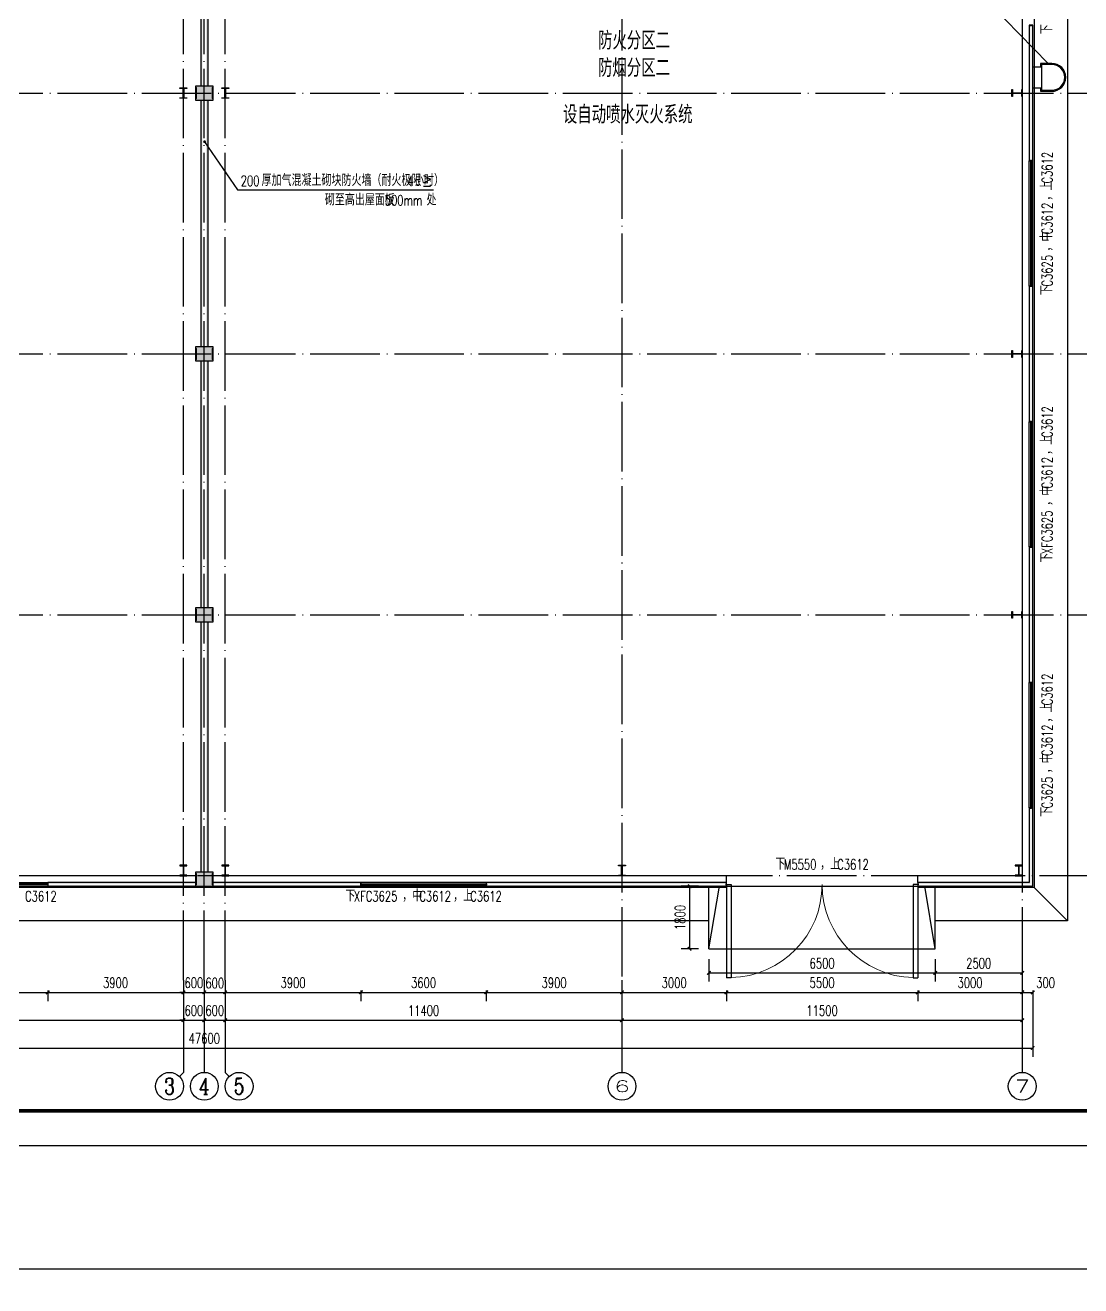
# Model space of a CAD drawing. Extents: x 4267484 to 4395158, y -674551 to -235742.
# Drawn here: x 4330452 to 4360780, y -426766 to -390527 of the extents above; entities that cross this region are included whole.
import ezdxf
from ezdxf.enums import TextEntityAlignment as Align

# ---------------------------------------------------------------- set-up
doc = ezdxf.new("R2010")
doc.units = 0
doc.header["$LTSCALE"] = 1000
doc.header["$MEASUREMENT"] = 0
doc.linetypes.add('DOTE', pattern=[2.42, 2, -0.2, 0.02, -0.2])
doc.layers.get('0').update_dxf_attribs({"linetype": 'CONTINUOUS'})
doc.layers.get('Defpoints').update_dxf_attribs({"linetype": 'CONTINUOUS'})
doc.layers.add('_0', color=7, linetype='CONTINUOUS', lineweight=25)
for name, color, linetype in [('AXIS', 3, 'CONTINUOUS'), ('AXIS_TEXT', 7, 'CONTINUOUS'), ('COLUMN', 9, 'CONTINUOUS'), ('DIM_LEAD', 3, 'CONTINUOUS'), ('DOTE', 252, 'CONTINUOUS'), ('Prof', 2, 'CONTINUOUS'), ('PUB_DIM', 3, 'CONTINUOUS'), ('PUB_HATCH', 8, 'CONTINUOUS'), ('PUB_TEXT', 7, 'CONTINUOUS'), ('PUB_TITLE', 4, 'CONTINUOUS'), ('PUB_WALL', 9, 'CONTINUOUS'), ('STAIR', 5, 'CONTINUOUS'), ('WALL', 2, 'CONTINUOUS'), ('WALL-MOVE', 6, 'CONTINUOUS'), ('WINDOW', 4, 'CONTINUOUS'), ('WINDOW_TEXT', 7, 'CONTINUOUS')]:
    doc.layers.add(name, color=color, linetype=linetype)
doc.styles.add('_HZTXT', font='txt.shx', dxfattribs={"width": 0.8, "bigfont": 'HZTXT.shx'})
doc.styles.add('_TCH_AXIS', font='COMPLEX', dxfattribs={"bigfont": 'GBCBIG'})
doc.styles.add('_TCH_DIM', font='SIMPLEX', dxfattribs={"bigfont": 'GBCBIG'})
doc.styles.add('_TCH_DIM_T3', font='SIMPLEX', dxfattribs={"width": 0.705882, "bigfont": 'GBCBIG'})
doc.styles.add('_TCH_WINDOW', font='SIMPLEX', dxfattribs={"height": 3.5, "bigfont": 'GBCBIG'})
doc.styles.add('COMPLEX', font='COMPLEX')
doc.dimstyles.new('_TCH_ARCH&&100', dxfattribs={"dimtxt": 297.5, "dimasz": 100, "dimexe": 250, "dimexo": 300, "dimgap": 126.25, "dimtad": 1, "dimdec": 0, "dimzin": 0, "dimdsep": 46, "dimtxsty": '_TCH_DIM_T3', "dimblk": 'ARCHTICK', "dimcen": 0.09, "dimclrt": 7, "dimazin": 2, "dimtfac": 1, "dimtdec": 0, "dimtix": 1, "dimtmove": 2, "dimatfit": 3, "dimfxl": 0, "dimtolj": 1, "dimtzin": 0, "dimarcsym": 0})

# ---------------------------------------------------------------- blocks, each defined once
blk = doc.blocks.new('$TCHSYS$WIN2D')
for p, q in [((-0.5, 0.5), (0.5, 0.5)), ((-0.5, 0.5), (-0.5, -0.5)), ((0.5, 0.5), (0.5, -0.5)), ((0.5, 0.167), (-0.5, 0.167)), ((0.5, -0.167), (-0.5, -0.167)), ((-0.5, -0.5), (0.5, -0.5))]:
    blk.add_line(p, q)
blk = doc.blocks.new('_ArchTick')
at = {"color": 0, "linetype": 'ByBlock', "const_width": 0.4}
blk.add_lwpolyline([(-0.5, -0.5), (0.5, 0.5)], dxfattribs=at)
blk = doc.blocks.new('*D146')
at = {"layer": 'Defpoints', "color": 0}
for p in [(4350098, -417077), (4356598, -417077), (4356598, -417771)]:
    blk.add_point(p, dxfattribs=at)
at = {"layer": 'PUB_DIM', "color": 0, "lineweight": -2}
for p, q in [((4350098, -417377), (4350098, -418021)), ((4356598, -417377), (4356598, -418021)), ((4350098, -417771), (4356598, -417771))]:
    blk.add_line(p, q, dxfattribs=at)
at = {"layer": 'PUB_DIM', "color": 0, "lineweight": -2, "xscale": 100, "yscale": 100, "zscale": 100, "rotation": 180}
blk.add_blockref('_ArchTick', (4350098, -417771), dxfattribs=at)
at = {"layer": 'PUB_DIM', "color": 0, "lineweight": -2, "xscale": 100, "yscale": 100, "zscale": 100}
blk.add_blockref('_ArchTick', (4356598, -417771), dxfattribs=at)
at = {"layer": 'PUB_DIM', "color": 7, "insert": (4353348, -417496), "char_height": 297.5, "attachment_point": 5, "style": '_TCH_DIM_T3'}
blk.add_mtext('\\A1;6500', dxfattribs=at)
blk = doc.blocks.new('*D147')
at = {"layer": 'Defpoints', "color": 0}
for p in [(4356598, -417077), (4359098, -417077), (4359098, -417771)]:
    blk.add_point(p, dxfattribs=at)
at = {"layer": 'PUB_DIM', "color": 0, "lineweight": -2}
for p, q in [((4356598, -417377), (4356598, -418021)), ((4359098, -417377), (4359098, -418021)), ((4356598, -417771), (4359098, -417771))]:
    blk.add_line(p, q, dxfattribs=at)
at = {"layer": 'PUB_DIM', "color": 0, "lineweight": -2, "xscale": 100, "yscale": 100, "zscale": 100, "rotation": 180}
blk.add_blockref('_ArchTick', (4356598, -417771), dxfattribs=at)
at = {"layer": 'PUB_DIM', "color": 0, "lineweight": -2, "xscale": 100, "yscale": 100, "zscale": 100}
blk.add_blockref('_ArchTick', (4359098, -417771), dxfattribs=at)
at = {"layer": 'PUB_DIM', "color": 7, "insert": (4357848, -417496), "char_height": 297.5, "attachment_point": 5, "style": '_TCH_DIM_T3'}
blk.add_mtext('\\A1;2500', dxfattribs=at)
blk = doc.blocks.new('*D148')
at = {"layer": 'Defpoints', "color": 0}
for p in [(4349544, -415277), (4350098, -415277), (4350098, -417077)]:
    blk.add_point(p, dxfattribs=at)
at = {"layer": 'PUB_DIM', "color": 0, "lineweight": -2}
for p, q in [((4349798, -415277), (4349294, -415277)), ((4349544, -417077), (4349544, -415277)), ((4349798, -417077), (4349294, -417077))]:
    blk.add_line(p, q, dxfattribs=at)
at = {"layer": 'PUB_DIM', "color": 0, "lineweight": -2, "xscale": 100, "yscale": 100, "zscale": 100}
for p, rotation in [((4349544, -415277), 90), ((4349544, -417077), 270)]:
    blk.add_blockref('_ArchTick', p, dxfattribs=dict(at, rotation=rotation))
at = {"layer": 'PUB_DIM', "color": 7, "insert": (4349269, -416177), "char_height": 297.5, "attachment_point": 5, "rotation": 90, "style": '_TCH_DIM_T3'}
blk.add_mtext('\\A1;1800', dxfattribs=at)
blk = doc.blocks.new('*D160')
at = {"layer": 'Defpoints', "color": 0}
for p in [(4327498, -417977), (4331098, -417977), (4331098, -418330)]:
    blk.add_point(p, dxfattribs=at)
at = {"layer": 'PUB_DIM', "color": 0, "lineweight": -2}
for p, q in [((4327498, -418277), (4327498, -418580)), ((4327498, -418330), (4331098, -418330)), ((4331098, -418277), (4331098, -418580))]:
    blk.add_line(p, q, dxfattribs=at)
at = {"layer": 'PUB_DIM', "color": 0, "lineweight": -2, "xscale": 100, "yscale": 100, "zscale": 100, "rotation": 180}
blk.add_blockref('_ArchTick', (4327498, -418330), dxfattribs=at)
at = {"layer": 'PUB_DIM', "color": 0, "lineweight": -2, "xscale": 100, "yscale": 100, "zscale": 100}
blk.add_blockref('_ArchTick', (4331098, -418330), dxfattribs=at)
at = {"layer": 'PUB_DIM', "color": 7, "insert": (4329298, -418055), "char_height": 297.5, "attachment_point": 5, "style": '_TCH_DIM_T3'}
blk.add_mtext('\\A1;3600', dxfattribs=at)
blk = doc.blocks.new('*D161')
at = {"layer": 'Defpoints', "color": 0}
for p in [(4331098, -417977), (4334998, -417977), (4334998, -418330)]:
    blk.add_point(p, dxfattribs=at)
at = {"layer": 'PUB_DIM', "color": 0, "lineweight": -2}
for p, q in [((4331098, -418277), (4331098, -418580)), ((4331098, -418330), (4334998, -418330)), ((4334998, -418277), (4334998, -418580))]:
    blk.add_line(p, q, dxfattribs=at)
at = {"layer": 'PUB_DIM', "color": 0, "lineweight": -2, "xscale": 100, "yscale": 100, "zscale": 100, "rotation": 180}
blk.add_blockref('_ArchTick', (4331098, -418330), dxfattribs=at)
at = {"layer": 'PUB_DIM', "color": 0, "lineweight": -2, "xscale": 100, "yscale": 100, "zscale": 100}
blk.add_blockref('_ArchTick', (4334998, -418330), dxfattribs=at)
at = {"layer": 'PUB_DIM', "color": 7, "insert": (4333048, -418055), "char_height": 297.5, "attachment_point": 5, "style": '_TCH_DIM_T3'}
blk.add_mtext('\\A1;3900', dxfattribs=at)
blk = doc.blocks.new('*D162')
at = {"layer": 'Defpoints', "color": 0}
for p in [(4334998, -417977), (4335598, -417977), (4335598, -418330)]:
    blk.add_point(p, dxfattribs=at)
at = {"layer": 'PUB_DIM', "color": 0, "lineweight": -2}
for p, q in [((4334998, -418330), (4334898, -418330)), ((4334998, -418277), (4334998, -418580)), ((4334998, -418330), (4335598, -418330)), ((4335598, -418277), (4335598, -418580)), ((4335598, -418330), (4335698, -418330))]:
    blk.add_line(p, q, dxfattribs=at)
at = {"layer": 'PUB_DIM', "color": 0, "lineweight": -2, "xscale": 100, "yscale": 100, "zscale": 100}
blk.add_blockref('_ArchTick', (4334998, -418330), dxfattribs=at)
at = {"layer": 'PUB_DIM', "color": 0, "lineweight": -2, "xscale": 100, "yscale": 100, "zscale": 100, "rotation": 180}
blk.add_blockref('_ArchTick', (4335598, -418330), dxfattribs=at)
at = {"layer": 'PUB_DIM', "color": 7, "insert": (4335298, -418055), "char_height": 297.5, "attachment_point": 5, "style": '_TCH_DIM_T3'}
blk.add_mtext('\\A1;600', dxfattribs=at)
blk = doc.blocks.new('*D163')
at = {"layer": 'Defpoints', "color": 0}
for p in [(4335598, -417977), (4336198, -417977), (4336198, -418330)]:
    blk.add_point(p, dxfattribs=at)
at = {"layer": 'PUB_DIM', "color": 0, "lineweight": -2}
for p, q in [((4335598, -418277), (4335598, -418580)), ((4335598, -418330), (4336198, -418330)), ((4336198, -418277), (4336198, -418580))]:
    blk.add_line(p, q, dxfattribs=at)
at = {"layer": 'PUB_DIM', "color": 0, "lineweight": -2, "xscale": 100, "yscale": 100, "zscale": 100, "rotation": 180}
blk.add_blockref('_ArchTick', (4335598, -418330), dxfattribs=at)
at = {"layer": 'PUB_DIM', "color": 0, "lineweight": -2, "xscale": 100, "yscale": 100, "zscale": 100}
blk.add_blockref('_ArchTick', (4336198, -418330), dxfattribs=at)
at = {"layer": 'PUB_DIM', "color": 7, "insert": (4335898, -418062), "char_height": 297.5, "attachment_point": 5, "style": '_TCH_DIM_T3'}
blk.add_mtext('\\A1;600', dxfattribs=at)
blk = doc.blocks.new('*D164')
at = {"layer": 'Defpoints', "color": 0}
for p in [(4336198, -417977), (4340098, -417977), (4340098, -418330)]:
    blk.add_point(p, dxfattribs=at)
at = {"layer": 'PUB_DIM', "color": 0, "lineweight": -2}
for p, q in [((4336198, -418277), (4336198, -418580)), ((4336198, -418330), (4340098, -418330)), ((4340098, -418277), (4340098, -418580))]:
    blk.add_line(p, q, dxfattribs=at)
at = {"layer": 'PUB_DIM', "color": 0, "lineweight": -2, "xscale": 100, "yscale": 100, "zscale": 100, "rotation": 180}
blk.add_blockref('_ArchTick', (4336198, -418330), dxfattribs=at)
at = {"layer": 'PUB_DIM', "color": 0, "lineweight": -2, "xscale": 100, "yscale": 100, "zscale": 100}
blk.add_blockref('_ArchTick', (4340098, -418330), dxfattribs=at)
at = {"layer": 'PUB_DIM', "color": 7, "insert": (4338148, -418055), "char_height": 297.5, "attachment_point": 5, "style": '_TCH_DIM_T3'}
blk.add_mtext('\\A1;3900', dxfattribs=at)
blk = doc.blocks.new('*D165')
at = {"layer": 'Defpoints', "color": 0}
for p in [(4340098, -417977), (4343698, -417977), (4343698, -418330)]:
    blk.add_point(p, dxfattribs=at)
at = {"layer": 'PUB_DIM', "color": 0, "lineweight": -2}
for p, q in [((4340098, -418277), (4340098, -418580)), ((4340098, -418330), (4343698, -418330)), ((4343698, -418277), (4343698, -418580))]:
    blk.add_line(p, q, dxfattribs=at)
at = {"layer": 'PUB_DIM', "color": 0, "lineweight": -2, "xscale": 100, "yscale": 100, "zscale": 100, "rotation": 180}
blk.add_blockref('_ArchTick', (4340098, -418330), dxfattribs=at)
at = {"layer": 'PUB_DIM', "color": 0, "lineweight": -2, "xscale": 100, "yscale": 100, "zscale": 100}
blk.add_blockref('_ArchTick', (4343698, -418330), dxfattribs=at)
at = {"layer": 'PUB_DIM', "color": 7, "insert": (4341898, -418055), "char_height": 297.5, "attachment_point": 5, "style": '_TCH_DIM_T3'}
blk.add_mtext('\\A1;3600', dxfattribs=at)
blk = doc.blocks.new('*D166')
at = {"layer": 'Defpoints', "color": 0}
for p in [(4343698, -417977), (4347598, -417977), (4347598, -418330)]:
    blk.add_point(p, dxfattribs=at)
at = {"layer": 'PUB_DIM', "color": 0, "lineweight": -2}
for p, q in [((4343698, -418277), (4343698, -418580)), ((4343698, -418330), (4347598, -418330)), ((4347598, -418277), (4347598, -418580))]:
    blk.add_line(p, q, dxfattribs=at)
at = {"layer": 'PUB_DIM', "color": 0, "lineweight": -2, "xscale": 100, "yscale": 100, "zscale": 100, "rotation": 180}
blk.add_blockref('_ArchTick', (4343698, -418330), dxfattribs=at)
at = {"layer": 'PUB_DIM', "color": 0, "lineweight": -2, "xscale": 100, "yscale": 100, "zscale": 100}
blk.add_blockref('_ArchTick', (4347598, -418330), dxfattribs=at)
at = {"layer": 'PUB_DIM', "color": 7, "insert": (4345648, -418055), "char_height": 297.5, "attachment_point": 5, "style": '_TCH_DIM_T3'}
blk.add_mtext('\\A1;3900', dxfattribs=at)
blk = doc.blocks.new('*D167')
at = {"layer": 'Defpoints', "color": 0}
for p in [(4347598, -417977), (4350598, -417977), (4350598, -418330)]:
    blk.add_point(p, dxfattribs=at)
at = {"layer": 'PUB_DIM', "color": 0, "lineweight": -2}
for p, q in [((4347598, -418277), (4347598, -418580)), ((4347598, -418330), (4350598, -418330)), ((4350598, -418277), (4350598, -418580))]:
    blk.add_line(p, q, dxfattribs=at)
at = {"layer": 'PUB_DIM', "color": 0, "lineweight": -2, "xscale": 100, "yscale": 100, "zscale": 100, "rotation": 180}
blk.add_blockref('_ArchTick', (4347598, -418330), dxfattribs=at)
at = {"layer": 'PUB_DIM', "color": 0, "lineweight": -2, "xscale": 100, "yscale": 100, "zscale": 100}
blk.add_blockref('_ArchTick', (4350598, -418330), dxfattribs=at)
at = {"layer": 'PUB_DIM', "color": 7, "insert": (4349098, -418055), "char_height": 297.5, "attachment_point": 5, "style": '_TCH_DIM_T3'}
blk.add_mtext('\\A1;3000', dxfattribs=at)
blk = doc.blocks.new('*D168')
at = {"layer": 'Defpoints', "color": 0}
for p in [(4350598, -417977), (4356098, -417977), (4356098, -418330)]:
    blk.add_point(p, dxfattribs=at)
at = {"layer": 'PUB_DIM', "color": 0, "lineweight": -2}
for p, q in [((4350598, -418277), (4350598, -418580)), ((4350598, -418330), (4356098, -418330)), ((4356098, -418277), (4356098, -418580))]:
    blk.add_line(p, q, dxfattribs=at)
at = {"layer": 'PUB_DIM', "color": 0, "lineweight": -2, "xscale": 100, "yscale": 100, "zscale": 100, "rotation": 180}
blk.add_blockref('_ArchTick', (4350598, -418330), dxfattribs=at)
at = {"layer": 'PUB_DIM', "color": 0, "lineweight": -2, "xscale": 100, "yscale": 100, "zscale": 100}
blk.add_blockref('_ArchTick', (4356098, -418330), dxfattribs=at)
at = {"layer": 'PUB_DIM', "color": 7, "insert": (4353348, -418055), "char_height": 297.5, "attachment_point": 5, "style": '_TCH_DIM_T3'}
blk.add_mtext('\\A1;5500', dxfattribs=at)
blk = doc.blocks.new('*D169')
at = {"layer": 'Defpoints', "color": 0}
for p in [(4356098, -417977), (4359098, -417977), (4359098, -418330)]:
    blk.add_point(p, dxfattribs=at)
at = {"layer": 'PUB_DIM', "color": 0, "lineweight": -2}
for p, q in [((4356098, -418277), (4356098, -418580)), ((4356098, -418330), (4359098, -418330)), ((4359098, -418277), (4359098, -418580))]:
    blk.add_line(p, q, dxfattribs=at)
at = {"layer": 'PUB_DIM', "color": 0, "lineweight": -2, "xscale": 100, "yscale": 100, "zscale": 100, "rotation": 180}
blk.add_blockref('_ArchTick', (4356098, -418330), dxfattribs=at)
at = {"layer": 'PUB_DIM', "color": 0, "lineweight": -2, "xscale": 100, "yscale": 100, "zscale": 100}
blk.add_blockref('_ArchTick', (4359098, -418330), dxfattribs=at)
at = {"layer": 'PUB_DIM', "color": 7, "insert": (4357598, -418055), "char_height": 297.5, "attachment_point": 5, "style": '_TCH_DIM_T3'}
blk.add_mtext('\\A1;3000', dxfattribs=at)
blk = doc.blocks.new('*D170')
at = {"layer": 'Defpoints', "color": 0}
for p in [(4359098, -417977), (4359398, -417977), (4359398, -418330)]:
    blk.add_point(p, dxfattribs=at)
at = {"layer": 'PUB_DIM', "color": 0, "lineweight": -2}
for p, q in [((4359098, -418277), (4359098, -418580)), ((4359098, -418330), (4359398, -418330)), ((4359398, -418277), (4359398, -418580))]:
    blk.add_line(p, q, dxfattribs=at)
at = {"layer": 'PUB_DIM', "color": 0, "lineweight": -2, "xscale": 100, "yscale": 100, "zscale": 100, "rotation": 180}
blk.add_blockref('_ArchTick', (4359098, -418330), dxfattribs=at)
at = {"layer": 'PUB_DIM', "color": 0, "lineweight": -2, "xscale": 100, "yscale": 100, "zscale": 100}
blk.add_blockref('_ArchTick', (4359398, -418330), dxfattribs=at)
at = {"layer": 'PUB_DIM', "color": 7, "insert": (4359768, -418055), "char_height": 297.5, "attachment_point": 5, "style": '_TCH_DIM_T3'}
blk.add_mtext('\\A1;300', dxfattribs=at)
blk = doc.blocks.new('*D326')
at = {"layer": 'AXIS', "color": 0, "lineweight": -2}
for p, q in [((4323598, -418277), (4323598, -419380)), ((4334998, -418277), (4334998, -419380)), ((4323598, -419130), (4334998, -419130))]:
    blk.add_line(p, q, dxfattribs=at)
at = {"layer": 'Defpoints', "color": 0}
for p in [(4323598, -417977), (4334998, -417977), (4334998, -419130)]:
    blk.add_point(p, dxfattribs=at)
at = {"layer": 'AXIS', "color": 0, "lineweight": -2, "xscale": 100, "yscale": 100, "zscale": 100, "rotation": 180}
blk.add_blockref('_ArchTick', (4323598, -419130), dxfattribs=at)
at = {"layer": 'AXIS', "color": 0, "lineweight": -2, "xscale": 100, "yscale": 100, "zscale": 100}
blk.add_blockref('_ArchTick', (4334998, -419130), dxfattribs=at)
at = {"layer": 'AXIS', "color": 7, "insert": (4329298, -418855), "char_height": 297.5, "attachment_point": 5, "style": '_TCH_DIM_T3'}
blk.add_mtext('\\A1;11400', dxfattribs=at)
blk = doc.blocks.new('*D327')
at = {"layer": 'AXIS', "color": 0, "lineweight": -2}
for p, q in [((4334998, -418277), (4334998, -419380)), ((4335598, -418277), (4335598, -419380)), ((4334998, -419130), (4334898, -419130)), ((4334998, -419130), (4335598, -419130)), ((4335598, -419130), (4335698, -419130))]:
    blk.add_line(p, q, dxfattribs=at)
at = {"layer": 'Defpoints', "color": 0}
for p in [(4334998, -417977), (4335598, -417977), (4335598, -419130)]:
    blk.add_point(p, dxfattribs=at)
at = {"layer": 'AXIS', "color": 0, "lineweight": -2, "xscale": 100, "yscale": 100, "zscale": 100}
blk.add_blockref('_ArchTick', (4334998, -419130), dxfattribs=at)
at = {"layer": 'AXIS', "color": 0, "lineweight": -2, "xscale": 100, "yscale": 100, "zscale": 100, "rotation": 180}
blk.add_blockref('_ArchTick', (4335598, -419130), dxfattribs=at)
at = {"layer": 'AXIS', "color": 7, "insert": (4335298, -418855), "char_height": 297.5, "attachment_point": 5, "style": '_TCH_DIM_T3'}
blk.add_mtext('\\A1;600', dxfattribs=at)
blk = doc.blocks.new('*D328')
at = {"layer": 'AXIS', "color": 0, "lineweight": -2}
for p, q in [((4335598, -418277), (4335598, -419380)), ((4336198, -418277), (4336198, -419380)), ((4335598, -419130), (4336198, -419130))]:
    blk.add_line(p, q, dxfattribs=at)
at = {"layer": 'Defpoints', "color": 0}
for p in [(4335598, -417977), (4336198, -417977), (4336198, -419130)]:
    blk.add_point(p, dxfattribs=at)
at = {"layer": 'AXIS', "color": 0, "lineweight": -2, "xscale": 100, "yscale": 100, "zscale": 100, "rotation": 180}
blk.add_blockref('_ArchTick', (4335598, -419130), dxfattribs=at)
at = {"layer": 'AXIS', "color": 0, "lineweight": -2, "xscale": 100, "yscale": 100, "zscale": 100}
blk.add_blockref('_ArchTick', (4336198, -419130), dxfattribs=at)
at = {"layer": 'AXIS', "color": 7, "insert": (4335898, -418853), "char_height": 297.5, "attachment_point": 5, "style": '_TCH_DIM_T3'}
blk.add_mtext('\\A1;600', dxfattribs=at)
blk = doc.blocks.new('*D329')
at = {"layer": 'AXIS', "color": 0, "lineweight": -2}
for p, q in [((4336198, -418277), (4336198, -419380)), ((4347598, -418277), (4347598, -419380)), ((4336198, -419130), (4347598, -419130))]:
    blk.add_line(p, q, dxfattribs=at)
at = {"layer": 'Defpoints', "color": 0}
for p in [(4336198, -417977), (4347598, -417977), (4347598, -419130)]:
    blk.add_point(p, dxfattribs=at)
at = {"layer": 'AXIS', "color": 0, "lineweight": -2, "xscale": 100, "yscale": 100, "zscale": 100, "rotation": 180}
blk.add_blockref('_ArchTick', (4336198, -419130), dxfattribs=at)
at = {"layer": 'AXIS', "color": 0, "lineweight": -2, "xscale": 100, "yscale": 100, "zscale": 100}
blk.add_blockref('_ArchTick', (4347598, -419130), dxfattribs=at)
at = {"layer": 'AXIS', "color": 7, "insert": (4341898, -418855), "char_height": 297.5, "attachment_point": 5, "style": '_TCH_DIM_T3'}
blk.add_mtext('\\A1;11400', dxfattribs=at)
blk = doc.blocks.new('*D330')
at = {"layer": 'AXIS', "color": 0, "lineweight": -2}
for p, q in [((4347598, -418277), (4347598, -419380)), ((4359098, -418277), (4359098, -419380)), ((4347598, -419130), (4359098, -419130))]:
    blk.add_line(p, q, dxfattribs=at)
at = {"layer": 'Defpoints', "color": 0}
for p in [(4347598, -417977), (4359098, -417977), (4359098, -419130)]:
    blk.add_point(p, dxfattribs=at)
at = {"layer": 'AXIS', "color": 0, "lineweight": -2, "xscale": 100, "yscale": 100, "zscale": 100, "rotation": 180}
blk.add_blockref('_ArchTick', (4347598, -419130), dxfattribs=at)
at = {"layer": 'AXIS', "color": 0, "lineweight": -2, "xscale": 100, "yscale": 100, "zscale": 100}
blk.add_blockref('_ArchTick', (4359098, -419130), dxfattribs=at)
at = {"layer": 'AXIS', "color": 7, "insert": (4353348, -418855), "char_height": 297.5, "attachment_point": 5, "style": '_TCH_DIM_T3'}
blk.add_mtext('\\A1;11500', dxfattribs=at)
blk = doc.blocks.new('*D331')
at = {"layer": 'AXIS', "color": 0, "lineweight": -2}
for p, q in [((4311798, -418277), (4311798, -420180)), ((4359398, -418277), (4359398, -420180)), ((4311798, -419930), (4359398, -419930))]:
    blk.add_line(p, q, dxfattribs=at)
at = {"layer": 'Defpoints', "color": 0}
for p in [(4311798, -417977), (4359398, -417977), (4359398, -419930)]:
    blk.add_point(p, dxfattribs=at)
at = {"layer": 'AXIS', "color": 0, "lineweight": -2, "xscale": 100, "yscale": 100, "zscale": 100, "rotation": 180}
blk.add_blockref('_ArchTick', (4311798, -419930), dxfattribs=at)
at = {"layer": 'AXIS', "color": 0, "lineweight": -2, "xscale": 100, "yscale": 100, "zscale": 100}
blk.add_blockref('_ArchTick', (4359398, -419930), dxfattribs=at)
at = {"layer": 'AXIS', "color": 7, "insert": (4335598, -419655), "char_height": 297.5, "attachment_point": 5, "style": '_TCH_DIM_T3'}
blk.add_mtext('\\A1;47600', dxfattribs=at)
blk = doc.blocks.new('$DorLib2D$00000002')
for p, q in [((-0.5, 0), (-0.5, 0.4875)), ((-0.475, 0.4875), (-0.5, 0.4875)), ((-0.475, 0), (-0.475, 0.4875)), ((0.475, 0), (0.475, 0.4875)), ((0.475, 0.4875), (0.5, 0.4875)), ((0.5, 0), (0.5, 0.4875)), ((-0.5, 0), (-0.475, 0)), ((0.5, 0), (0.475, 0))]:
    blk.add_line(p, q)
at = {"lineweight": 13}
for centre, start, end in [((-0.4875, 0), 0, 88.53072), ((0.4875, 0), 91.46928, 180)]:
    blk.add_arc(centre, 0.4875, start, end, dxfattribs=at)
blk = doc.blocks.new('_FZH')
blk.add_lwpolyline([(-0.5, -0.5), (0.5, -0.5), (0.5, 0.5), (-0.5, 0.5)], close=True)
at = {"layer": 'PUB_HATCH'}
blk.add_solid([(-0.5, -0.5), (0.5, -0.5), (-0.5, 0.5), (0.5, 0.5)], dxfattribs=at)
blk = doc.blocks.new('_AXISO')
blk.add_circle((0, 0), 0.5)
at = {"layer": 'AXIS_TEXT', "style": 'COMPLEX', "width": 1.041667}
blk.add_attdef('A', text='', height=0.56, dxfattribs=at).set_placement((-0.25, -0.28), (0.25, -0.28), align=Align.FIT)

msp = doc.modelspace()

# ---------------------------------------------------------------- hatches: boundary and pattern name
at = {"layer": 'Prof', "linetype": 'ByBlock'}
for points in [[(4335008.3, -392610.8), (4335098.3, -392610.8), (4335098.3, -392626.8), (4334898.3, -392626.8), (4334898.3, -392610.8), (4334988.3, -392610.8), (4334988.3, -392342.8), (4334898.3, -392342.8), (4334898.3, -392326.8), (4335098.3, -392326.8), (4335098.3, -392342.8), (4335008.3, -392342.8)], [(4336208.3, -392610.8), (4336298.3, -392610.8), (4336298.3, -392626.8), (4336098.3, -392626.8), (4336098.3, -392610.8), (4336188.3, -392610.8), (4336188.3, -392342.8), (4336098.3, -392342.8), (4336098.3, -392326.8), (4336298.3, -392326.8), (4336298.3, -392342.8), (4336208.3, -392342.8)], [(4358814.3, -392486.8), (4358814.3, -392576.8), (4358798.3, -392576.8), (4358798.3, -392376.8), (4358814.3, -392376.8), (4358814.3, -392466.8), (4359082.3, -392466.8), (4359082.3, -392376.8), (4359098.3, -392376.8), (4359098.3, -392576.8), (4359082.3, -392576.8), (4359082.3, -392486.8)], [(4358814.3, -399986.8), (4358814.3, -400076.8), (4358798.3, -400076.8), (4358798.3, -399876.8), (4358814.3, -399876.8), (4358814.3, -399966.8), (4359082.3, -399966.8), (4359082.3, -399876.8), (4359098.3, -399876.8), (4359098.3, -400076.8), (4359082.3, -400076.8), (4359082.3, -399986.8)], [(4358814.3, -407486.8), (4358814.3, -407576.8), (4358798.3, -407576.8), (4358798.3, -407376.8), (4358814.3, -407376.8), (4358814.3, -407466.8), (4359082.3, -407466.8), (4359082.3, -407376.8), (4359098.3, -407376.8), (4359098.3, -407576.8), (4359082.3, -407576.8), (4359082.3, -407486.8)], [(4335008.3, -414692.8), (4335098.3, -414692.8), (4335098.3, -414676.8), (4334898.3, -414676.8), (4334898.3, -414692.8), (4334988.3, -414692.8), (4334988.3, -414960.8), (4334898.3, -414960.8), (4334898.3, -414976.8), (4335098.3, -414976.8), (4335098.3, -414960.8), (4335008.3, -414960.8)], [(4336208.3, -414692.8), (4336298.3, -414692.8), (4336298.3, -414676.8), (4336098.3, -414676.8), (4336098.3, -414692.8), (4336188.3, -414692.8), (4336188.3, -414960.8), (4336098.3, -414960.8), (4336098.3, -414976.8), (4336298.3, -414976.8), (4336298.3, -414960.8), (4336208.3, -414960.8)], [(4347588.3, -414692.8), (4347498.3, -414692.8), (4347498.3, -414676.8), (4347698.3, -414676.8), (4347698.3, -414692.8), (4347608.3, -414692.8), (4347608.3, -414960.8), (4347698.3, -414960.8), (4347698.3, -414976.8), (4347498.3, -414976.8), (4347498.3, -414960.8), (4347588.3, -414960.8)], [(4359008.3, -414692.8), (4359098.3, -414692.8), (4359098.3, -414676.8), (4358898.3, -414676.8), (4358898.3, -414692.8), (4358988.3, -414692.8), (4358988.3, -414960.8), (4358898.3, -414960.8), (4358898.3, -414976.8), (4359098.3, -414976.8), (4359098.3, -414960.8), (4359008.3, -414960.8)]]:
    msp.add_hatch(color=256, dxfattribs=at).paths.add_polyline_path(points)
at = {"layer": 'PUB_WALL'}
for color, points in [(0, [(4335498.3, -392276.8), (4335538.3, -392276.8), (4335538.3, -385176.8), (4335498.3, -385176.8)]), (0, [(4335658.3, -392276.8), (4335698.3, -392276.8), (4335698.3, -385176.8), (4335658.3, -385176.8)]), (256, [(4359398.3, -390526.8), (4359298.3, -390526.8), (4359328.3, -390556.8), (4359368.3, -390556.8)]), (256, [(4359298.3, -390526.8), (4359298.3, -394426.8), (4359328.3, -394396.8), (4359328.3, -390556.8)]), (256, [(4359398.3, -394426.8), (4359398.3, -390526.8), (4359368.3, -390556.8), (4359368.3, -394396.8)]), (0, [(4335848.3, -392276.8), (4335348.3, -392276.8), (4335388.3, -392316.8), (4335808.3, -392316.8)]), (0, [(4335348.3, -392276.8), (4335348.3, -392676.8), (4335388.3, -392636.8), (4335388.3, -392316.8)]), (0, [(4335848.3, -392676.8), (4335848.3, -392276.8), (4335808.3, -392316.8), (4335808.3, -392636.8)]), (0, [(4335348.3, -392676.8), (4335848.3, -392676.8), (4335808.3, -392636.8), (4335388.3, -392636.8)]), (0, [(4335498.3, -399776.8), (4335538.3, -399776.8), (4335538.3, -392676.8), (4335498.3, -392676.8)]), (0, [(4335658.3, -399776.8), (4335698.3, -399776.8), (4335698.3, -392676.8), (4335658.3, -392676.8)]), (256, [(4359298.3, -394426.8), (4359398.3, -394426.8), (4359368.3, -394396.8), (4359328.3, -394396.8)]), (256, [(4359398.3, -398026.8), (4359298.3, -398026.8), (4359328.3, -398056.8), (4359368.3, -398056.8)]), (256, [(4359298.3, -398026.8), (4359298.3, -401926.8), (4359328.3, -401896.8), (4359328.3, -398056.8)]), (256, [(4359398.3, -401926.8), (4359398.3, -398026.8), (4359368.3, -398056.8), (4359368.3, -401896.8)]), (0, [(4335848.3, -399776.8), (4335348.3, -399776.8), (4335388.3, -399816.8), (4335808.3, -399816.8)]), (0, [(4335348.3, -399776.8), (4335348.3, -400176.8), (4335388.3, -400136.8), (4335388.3, -399816.8)]), (0, [(4335848.3, -400176.8), (4335848.3, -399776.8), (4335808.3, -399816.8), (4335808.3, -400136.8)]), (0, [(4335348.3, -400176.8), (4335848.3, -400176.8), (4335808.3, -400136.8), (4335388.3, -400136.8)]), (0, [(4335498.3, -407276.8), (4335538.3, -407276.8), (4335538.3, -400176.8), (4335498.3, -400176.8)]), (0, [(4335658.3, -407276.8), (4335698.3, -407276.8), (4335698.3, -400176.8), (4335658.3, -400176.8)]), (256, [(4359298.3, -401926.8), (4359398.3, -401926.8), (4359368.3, -401896.8), (4359328.3, -401896.8)]), (256, [(4359398.3, -405526.8), (4359298.3, -405526.8), (4359328.3, -405556.8), (4359368.3, -405556.8)]), (256, [(4359298.3, -405526.8), (4359298.3, -409426.8), (4359328.3, -409396.8), (4359328.3, -405556.8)]), (256, [(4359398.3, -409426.8), (4359398.3, -405526.8), (4359368.3, -405556.8), (4359368.3, -409396.8)]), (0, [(4335848.3, -407276.8), (4335348.3, -407276.8), (4335388.3, -407316.8), (4335808.3, -407316.8)]), (0, [(4335348.3, -407276.8), (4335348.3, -407676.8), (4335388.3, -407636.8), (4335388.3, -407316.8)]), (0, [(4335848.3, -407676.8), (4335848.3, -407276.8), (4335808.3, -407316.8), (4335808.3, -407636.8)]), (0, [(4335348.3, -407676.8), (4335848.3, -407676.8), (4335808.3, -407636.8), (4335388.3, -407636.8)]), (0, [(4335498.3, -414876.8), (4335538.3, -414876.8), (4335538.3, -407676.8), (4335498.3, -407676.8)]), (0, [(4335658.3, -414876.8), (4335698.3, -414876.8), (4335698.3, -407676.8), (4335658.3, -407676.8)]), (256, [(4359298.3, -409426.8), (4359398.3, -409426.8), (4359368.3, -409396.8), (4359328.3, -409396.8)]), (256, [(4359398.3, -413026.8), (4359298.3, -413026.8), (4359328.3, -413056.8), (4359368.3, -413056.8)]), (256, [(4359298.3, -413026.8), (4359298.3, -415176.8), (4359328.3, -415206.8), (4359328.3, -413056.8)]), (256, [(4359398.3, -415276.8), (4359398.3, -413026.8), (4359368.3, -413056.8), (4359368.3, -415246.8)]), (0, [(4335848.3, -414876.8), (4335348.3, -414876.8), (4335388.3, -414916.8), (4335808.3, -414916.8)]), (0, [(4335348.3, -414876.8), (4335348.3, -415276.8), (4335388.3, -415236.8), (4335388.3, -414916.8)]), (0, [(4335848.3, -415276.8), (4335848.3, -414876.8), (4335808.3, -414916.8), (4335808.3, -415236.8)]), (256, [(4335348.3, -415206.8), (4335348.3, -415176.8), (4331098.3, -415176.8), (4331128.3, -415206.8)]), (256, [(4331098.3, -415176.8), (4331098.3, -415276.8), (4331128.3, -415246.8), (4331128.3, -415206.8)]), (256, [(4335348.3, -415276.8), (4335348.3, -415246.8), (4331128.3, -415246.8), (4331098.3, -415276.8)]), (0, [(4335348.3, -415276.8), (4335848.3, -415276.8), (4335808.3, -415236.8), (4335388.3, -415236.8)]), (256, [(4335848.3, -415176.8), (4335848.3, -415206.8), (4340068.3, -415206.8), (4340098.3, -415176.8)]), (256, [(4335848.3, -415246.8), (4335848.3, -415276.8), (4340098.3, -415276.8), (4340068.3, -415246.8)]), (256, [(4340098.3, -415276.8), (4340098.3, -415176.8), (4340068.3, -415206.8), (4340068.3, -415246.8)]), (256, [(4350598.3, -415176.8), (4343698.3, -415176.8), (4343728.3, -415206.8), (4350568.3, -415206.8)]), (256, [(4343698.3, -415176.8), (4343698.3, -415276.8), (4343728.3, -415246.8), (4343728.3, -415206.8)]), (256, [(4343698.3, -415276.8), (4350598.3, -415276.8), (4350568.3, -415246.8), (4343728.3, -415246.8)]), (256, [(4350598.3, -415276.8), (4350598.3, -415176.8), (4350568.3, -415206.8), (4350568.3, -415246.8)]), (256, [(4359298.3, -415176.8), (4356098.3, -415176.8), (4356128.3, -415206.8), (4359328.3, -415206.8)]), (256, [(4356098.3, -415176.8), (4356098.3, -415276.8), (4356128.3, -415246.8), (4356128.3, -415206.8)]), (256, [(4356098.3, -415276.8), (4359398.3, -415276.8), (4359368.3, -415246.8), (4356128.3, -415246.8)])]:
    msp.add_hatch(color=color, dxfattribs=at).paths.add_polyline_path(points)

# ---------------------------------------------------------------- linework, layer by layer
at = {"layer": '_0', "color": 0}
for p, q in [((4350598.1, -415176.8), (4350598.1, -414976.8)), ((4350598.1, -415276.8), (4350598.1, -415316.8)), ((4356098.1, -415176.8), (4356098.1, -414976.8)), ((4356098.1, -415276.8), (4356098.1, -415316.8))]:
    msp.add_line(p, q, dxfattribs=at)
for points in [[(4356098.3, -369636.8), (4359438.3, -369636.8), (4359438.3, -415316.8), (4356098.1, -415316.8)], [(4356098.3, -369976.8), (4359098.3, -369976.8), (4359098.3, -414976.8), (4356098.1, -414976.8)], [(4335348.3, -414976.8), (4320598.3, -414976.8)], [(4350598.1, -414976.8), (4335848.3, -414976.8)], [(4335598.3, -415316.8), (4320598.3, -415316.8)], [(4350598.1, -415316.8), (4335598.3, -415316.8)]]:
    msp.add_lwpolyline(points, dxfattribs=at)
at = {"layer": 'AXIS', "color": 0}
for p, q in [((4334998.3, -417976.8), (4334998.3, -420630.5)), ((4335598.3, -417976.8), (4335598.3, -420630.5)), ((4336198.3, -417976.8), (4336198.3, -420630.5)), ((4347598.3, -417976.8), (4347598.3, -420630.5)), ((4359098.3, -417976.8), (4359098.3, -420630.5)), ((4334881.2, -420747.6), (4334998.3, -420630.5)), ((4336315.5, -420747.6), (4336198.3, -420630.5))]:
    msp.add_line(p, q, dxfattribs=at)
at = {"layer": 'DIM_LEAD'}
for p, q in [((4335604.5, -393875.9), (4336552.7, -395254.8)), ((4336552.7, -395254.8), (4342186.8, -395254.8))]:
    msp.add_line(p, q, dxfattribs=at)
at = {"layer": 'DIM_LEAD', "const_width": 40}
msp.add_lwpolyline([(4335593.2, -393859.4, 1), (4335615.8, -393892.4, 1)], format="xyb", close=True, dxfattribs=at)
at = {"layer": 'DOTE', "linetype": 'DOTE'}
for p, q in [((4334998.3, -417976.8), (4334998.3, -367476.8)), ((4335598.3, -417976.8), (4335598.3, -367476.8)), ((4336198.3, -417976.8), (4336198.3, -367476.8)), ((4347598.3, -367476.8), (4347598.3, -417976.8)), ((4359098.3, -367476.8), (4359098.3, -417976.8)), ((4309598.3, -392476.8), (4361598.3, -392476.8)), ((4309598.3, -399976.8), (4361598.3, -399976.8)), ((4309598.3, -407476.8), (4361598.3, -407476.8)), ((4361598.3, -414976.8), (4309598.3, -414976.8))]:
    msp.add_line(p, q, dxfattribs=at)
at = {"layer": 'Prof', "linetype": 'ByBlock'}
for points in [[(4334898.3, -392326.8), (4335098.3, -392326.8), (4335098.3, -392342.8), (4335008.3, -392342.8), (4335008.3, -392610.8), (4335098.3, -392610.8), (4335098.3, -392626.8), (4334898.3, -392626.8), (4334898.3, -392610.8), (4334988.3, -392610.8), (4334988.3, -392342.8), (4334898.3, -392342.8)], [(4336098.3, -392326.8), (4336298.3, -392326.8), (4336298.3, -392342.8), (4336208.3, -392342.8), (4336208.3, -392610.8), (4336298.3, -392610.8), (4336298.3, -392626.8), (4336098.3, -392626.8), (4336098.3, -392610.8), (4336188.3, -392610.8), (4336188.3, -392342.8), (4336098.3, -392342.8)], [(4359098.3, -392376.8), (4359098.3, -392576.8), (4359082.3, -392576.8), (4359082.3, -392486.8), (4358814.3, -392486.8), (4358814.3, -392576.8), (4358798.3, -392576.8), (4358798.3, -392376.8), (4358814.3, -392376.8), (4358814.3, -392466.8), (4359082.3, -392466.8), (4359082.3, -392376.8)], [(4359098.3, -399876.8), (4359098.3, -400076.8), (4359082.3, -400076.8), (4359082.3, -399986.8), (4358814.3, -399986.8), (4358814.3, -400076.8), (4358798.3, -400076.8), (4358798.3, -399876.8), (4358814.3, -399876.8), (4358814.3, -399966.8), (4359082.3, -399966.8), (4359082.3, -399876.8)], [(4359098.3, -407376.8), (4359098.3, -407576.8), (4359082.3, -407576.8), (4359082.3, -407486.8), (4358814.3, -407486.8), (4358814.3, -407576.8), (4358798.3, -407576.8), (4358798.3, -407376.8), (4358814.3, -407376.8), (4358814.3, -407466.8), (4359082.3, -407466.8), (4359082.3, -407376.8)], [(4334898.3, -414976.8), (4335098.3, -414976.8), (4335098.3, -414960.8), (4335008.3, -414960.8), (4335008.3, -414692.8), (4335098.3, -414692.8), (4335098.3, -414676.8), (4334898.3, -414676.8), (4334898.3, -414692.8), (4334988.3, -414692.8), (4334988.3, -414960.8), (4334898.3, -414960.8)], [(4336098.3, -414976.8), (4336298.3, -414976.8), (4336298.3, -414960.8), (4336208.3, -414960.8), (4336208.3, -414692.8), (4336298.3, -414692.8), (4336298.3, -414676.8), (4336098.3, -414676.8), (4336098.3, -414692.8), (4336188.3, -414692.8), (4336188.3, -414960.8), (4336098.3, -414960.8)], [(4347698.3, -414976.8), (4347498.3, -414976.8), (4347498.3, -414960.8), (4347588.3, -414960.8), (4347588.3, -414692.8), (4347498.3, -414692.8), (4347498.3, -414676.8), (4347698.3, -414676.8), (4347698.3, -414692.8), (4347608.3, -414692.8), (4347608.3, -414960.8), (4347698.3, -414960.8)], [(4358898.3, -414976.8), (4359098.3, -414976.8), (4359098.3, -414960.8), (4359008.3, -414960.8), (4359008.3, -414692.8), (4359098.3, -414692.8), (4359098.3, -414676.8), (4358898.3, -414676.8), (4358898.3, -414692.8), (4358988.3, -414692.8), (4358988.3, -414960.8), (4358898.3, -414960.8)]]:
    msp.add_lwpolyline(points, close=True, dxfattribs=at)
at = {"layer": 'PUB_DIM'}
msp.add_line((4358198.6, -389944.4), (4359845.9, -391626.8), dxfattribs=at)
at = {"layer": 'PUB_TITLE', "color": 4}
for points in [[(4301057.7, -422737.3), (4385157.7, -422737.3), (4385157.7, -363337.3), (4301057.7, -363337.3)], [(4301057.7, -485690.7), (4385157.7, -485690.7), (4385157.7, -426290.7), (4301057.7, -426290.7)]]:
    msp.add_lwpolyline(points, close=True, dxfattribs=at)
at = {"layer": 'PUB_TITLE', "color": 4, "const_width": 100}
msp.add_lwpolyline([(4303557.7, -421737.3), (4384157.7, -421737.3), (4384157.7, -364337.3), (4303557.7, -364337.3)], close=True, dxfattribs=at)
at = {"layer": 'STAIR'}
for p, q in [((4350098.3, -417076.8), (4350098.3, -415276.8)), ((4350098.3, -417076.8), (4350398.3, -415276.8)), ((4356598.3, -417076.8), (4356298.3, -415276.8)), ((4356598.3, -417076.8), (4356598.3, -415276.8)), ((4359438.3, -415316.8), (4360398.3, -416276.8)), ((4350098.3, -417076.8), (4356598.3, -417076.8))]:
    msp.add_line(p, q, dxfattribs=at)
for points in [[(4356598.3, -368676.8), (4360398.3, -368676.8), (4360398.3, -416276.8), (4356598.3, -416276.8)], [(4359398.3, -391726.8), (4359648.3, -391726.8)], [(4359398.3, -392326.8), (4359648.3, -392326.8)], [(4335598.3, -416276.8), (4321098.3, -416276.8)], [(4350098.3, -416276.8), (4335598.3, -416276.8)]]:
    msp.add_lwpolyline(points, dxfattribs=at)
msp.add_lwpolyline([(4359618.3, -392326.8), (4359618.3, -392426.8), (4359948.3, -392426.8, 1), (4359948.3, -391626.8), (4359618.3, -391626.8), (4359618.3, -391726.8)], format="xyb", dxfattribs=at)
msp.add_lwpolyline([(4359948.3, -391656.8), (4359648.3, -391656.8), (4359648.3, -392396.8), (4359948.3, -392396.8, 1)], format="xyb", close=True, dxfattribs=at)
at = {"layer": 'WALL', "color": 0}
for p, q in [((4335498.3, -385176.8), (4335498.3, -392276.8)), ((4335698.3, -385176.8), (4335698.3, -392276.8)), ((4335498.3, -392676.8), (4335498.3, -399776.8)), ((4335698.3, -392676.8), (4335698.3, -399776.8)), ((4335498.3, -400176.8), (4335498.3, -407276.8)), ((4335698.3, -400176.8), (4335698.3, -407276.8)), ((4335498.3, -407676.8), (4335498.3, -414876.8)), ((4335698.3, -407676.8), (4335698.3, -414876.8))]:
    msp.add_line(p, q, dxfattribs=at)
at = {"layer": 'WALL-MOVE'}
for p, q in [((4359398.3, -390526.8), (4359298.3, -390526.8)), ((4359298.3, -390526.8), (4359298.3, -394426.8)), ((4359398.3, -394426.8), (4359398.3, -390526.8)), ((4359298.3, -394426.8), (4359398.3, -394426.8)), ((4359398.3, -398026.8), (4359298.3, -398026.8)), ((4359298.3, -398026.8), (4359298.3, -401926.8)), ((4359398.3, -401926.8), (4359398.3, -398026.8)), ((4359298.3, -401926.8), (4359398.3, -401926.8)), ((4359398.3, -405526.8), (4359298.3, -405526.8)), ((4359298.3, -405526.8), (4359298.3, -409426.8)), ((4359398.3, -409426.8), (4359398.3, -405526.8)), ((4359298.3, -409426.8), (4359398.3, -409426.8)), ((4359398.3, -413026.8), (4359298.3, -413026.8)), ((4359298.3, -413026.8), (4359298.3, -415176.8)), ((4359398.3, -415276.8), (4359398.3, -413026.8)), ((4335348.3, -415176.8), (4331098.3, -415176.8)), ((4331098.3, -415176.8), (4331098.3, -415276.8)), ((4331098.3, -415276.8), (4335348.3, -415276.8)), ((4340098.3, -415176.8), (4335848.3, -415176.8)), ((4335848.3, -415276.8), (4340098.3, -415276.8)), ((4340098.3, -415276.8), (4340098.3, -415176.8)), ((4350598.3, -415176.8), (4343698.3, -415176.8)), ((4343698.3, -415176.8), (4343698.3, -415276.8)), ((4343698.3, -415276.8), (4350598.3, -415276.8)), ((4350598.3, -415276.8), (4350598.3, -415176.8)), ((4359298.3, -415176.8), (4356098.3, -415176.8)), ((4356098.3, -415176.8), (4356098.3, -415276.8)), ((4356098.3, -415276.8), (4359398.3, -415276.8))]:
    msp.add_line(p, q, dxfattribs=at)
at = {"layer": 'WINDOW'}
msp.add_line((4350598.3, -415276.8), (4356098.3, -415276.8), dxfattribs=at)

# ---------------------------------------------------------------- block references
at = {"layer": 'AXIS', "color": 0}
ref = msp.add_blockref('_AXISO', (4334598.3, -421030.5), dxfattribs=dict(at, xscale=800, yscale=800, zscale=800))
ref.add_attrib('A', '3', dxfattribs={"layer": 'AXIS_TEXT', "color": 0, "height": 465.9, "style": '_TCH_AXIS'}).set_placement((4334443, -421263.4), (4334753.6, -421263.4), align=Align.FIT)
ref = msp.add_blockref('_AXISO', (4335598.3, -421030.5), dxfattribs=dict(at, xscale=800, yscale=800, zscale=800))
ref.add_attrib('A', '4', dxfattribs={"layer": 'AXIS_TEXT', "color": 0, "height": 465.9, "style": '_TCH_AXIS', "width": 0.875}).set_placement((4335443, -421263.4), (4335753.6, -421263.4), align=Align.FIT)
ref = msp.add_blockref('_AXISO', (4336598.3, -421030.5), dxfattribs=dict(at, xscale=800, yscale=800, zscale=800))
ref.add_attrib('A', '5', dxfattribs={"layer": 'AXIS_TEXT', "color": 0, "height": 465.9, "style": '_TCH_AXIS'}).set_placement((4336443, -421263.4), (4336753.6, -421263.4), align=Align.FIT)
ref = msp.add_blockref('_AXISO', (4347598.3, -421030.5), dxfattribs=dict(at, xscale=800, yscale=800, zscale=800))
ref.add_attrib('A', '6', dxfattribs={"layer": 'AXIS_TEXT', "color": 0, "height": 328.4, "style": '_TCH_AXIS', "width": 2.071429}).set_placement((4347371.5, -421194.7), (4347825.1, -421194.7), align=Align.FIT)
ref = msp.add_blockref('_AXISO', (4359098.3, -421030.5), dxfattribs=dict(at, xscale=800, yscale=800, zscale=800))
ref.add_attrib('A', '7', dxfattribs={"layer": 'AXIS_TEXT', "color": 0, "height": 368.8, "style": '_TCH_AXIS', "width": 1.714286}).set_placement((4358887.6, -421214.8), (4359309.1, -421214.8), align=Align.FIT)
at = {"layer": 'COLUMN', "color": 0, "xscale": 500, "yscale": 400, "zscale": 400}
for p in [(4335598.3, -392476.8), (4335598.3, -399976.8), (4335598.3, -407476.8), (4335598.3, -415076.8)]:
    msp.add_blockref('_FZH', p, dxfattribs=at)
at = {"layer": 'WINDOW', "xscale": 3600, "yscale": 100, "zscale": 3600, "rotation": 90}
for p in [(4359348.3, -396226.8), (4359348.3, -403726.8), (4359348.3, -411226.8)]:
    msp.add_blockref('$TCHSYS$WIN2D', p, dxfattribs=at)
at = {"layer": 'WINDOW'}
for name, p, xscale, yscale, zscale in [('$TCHSYS$WIN2D', (4329298.3, -415226.8), 3600, 100, 3600), ('$TCHSYS$WIN2D', (4341898.3, -415226.8), -3600, 100, -3600), ('$DorLib2D$00000002', (4353348.3, -415226.8), 5500, -5500, 5500)]:
    msp.add_blockref(name, p, dxfattribs=dict(at, xscale=xscale, yscale=yscale, zscale=zscale))

# ---------------------------------------------------------------- texts
at = {"layer": 'PUB_DIM', "style": '_HZTXT', "width": 0.8}
for s, p in [('防火分区二', (4346909.1, -391225.6)), ('防烟分区二', (4346909.1, -392013.7)), ('设自动喷水灭火系统', (4345900.8, -393354.4))]:
    msp.add_text(s, height=517.24, dxfattribs=at).set_placement(p)
at = {"layer": 'PUB_TEXT', "style": '_TCH_DIM', "width": 0.705882}
for s, p in [('200', (4336644.3, -395149.8)), ('4', (4341422, -395149.8)), ('500mm', (4340782.1, -395709.8))]:
    msp.add_text(s, height=297.5, dxfattribs=at).set_placement(p)
at = {"layer": 'PUB_TEXT', "style": '_TCH_DIM'}
for s, height, p in [('厚加气混凝土砌块防火墙（耐火极限≥', 337.589, (4337244.3, -395149.8)), ('小时）', 337.59, (4341622, -395149.8)), ('砌至高出屋面板', 337.59, (4339061.8, -395709.8)), ('处', 337.6, (4341982.1, -395709.8))]:
    msp.add_text(s, height=height, dxfattribs=at).set_placement(p)
at = {"layer": 'WINDOW_TEXT', "style": '_TCH_WINDOW'}
for s, height, p in [('下', 337.6, (4359963.3, -390786.1)), ('，上', 337.59, (4359963.3, -395568.9)), ('，中', 337.59, (4359963.3, -397030.4)), ('下', 337.6, (4359963.3, -398286.1)), ('，上', 337.59, (4359963.3, -402878.9)), ('，中', 337.59, (4359963.3, -404340.4)), ('下', 337.6, (4359963.3, -405976.1)), ('，上', 337.59, (4359963.3, -410568.9)), ('，中', 337.59, (4359963.3, -412030.4)), ('下', 337.6, (4359963.3, -413286.1))]:
    msp.add_text(s, height=height, rotation=90, dxfattribs=at).set_placement(p)
at = {"layer": 'WINDOW_TEXT', "style": '_TCH_WINDOW', "width": 0.705882}
for s, p in [('C3612', (4359963.3, -395077.4)), ('C3612', (4359963.3, -396538.9)), ('C3625', (4359963.3, -398040.4)), ('C3612', (4359963.3, -402387.4)), ('C3612', (4359963.3, -403848.9)), ('XFC3625', (4359963.3, -405730.4)), ('C3612', (4359963.3, -410077.4)), ('C3612', (4359963.3, -411538.9)), ('C3625', (4359963.3, -413040.4))]:
    msp.add_text(s, height=297.5, rotation=90, dxfattribs=at).set_placement(p)
at = {"layer": 'WINDOW_TEXT', "style": '_TCH_WINDOW'}
for s, height, p in [('下', 337.6, (4352004.7, -414802.9)), ('，上', 337.59, (4353290.5, -414802.9)), ('下', 337.6, (4339649, -415716.8)), ('，中', 337.59, (4341284.7, -415716.8)), ('，上', 337.59, (4342746.2, -415716.8))]:
    msp.add_text(s, height=height, dxfattribs=at).set_placement(p)
at = {"layer": 'WINDOW_TEXT', "style": '_TCH_WINDOW', "width": 0.705882}
for s, p in [('M5550', (4352250.5, -414802.9)), ('C3612', (4353781.9, -414802.9)), ('C3612', (4330447.7, -415716.8)), ('XFC3625', (4339894.7, -415716.8)), ('C3612', (4341776.2, -415716.8)), ('C3612', (4343237.7, -415716.8))]:
    msp.add_text(s, height=297.5, dxfattribs=at).set_placement(p)

# ---------------------------------------------------------------- dimensions: what is measured, and where the dimension line sits
at = {"layer": 'AXIS', "color": 0}
for p1, p2, distance, picture, middle in [((4311798.3, -417976.8), (4359398.3, -417976.8), -1953.7, '*D331', (4335598.3, -419655.5)), ((4323598.3, -417976.8), (4334998.3, -417976.8), -1153.7, '*D326', (4329298.3, -418855.5)), ((4334998.3, -417976.8), (4335598.3, -417976.8), -1153.7, '*D327', (4335298.3, -418855.5)), ((4336198.3, -417976.8), (4347598.3, -417976.8), -1153.7, '*D329', (4341898.3, -418855.5)), ((4347598.3, -417976.8), (4359098.3, -417976.8), -1153.7, '*D330', (4353348.3, -418855.5))]:
    dim = msp.add_aligned_dim(p1=p1, p2=p2, distance=distance, dimstyle='_TCH_ARCH&&100', dxfattribs=at)
    dim.commit()
    dim.dimension.update_dxf_attribs({"geometry": picture, "text_midpoint": middle})
dim = msp.add_linear_dim(base=(4336198.3, -419130.5), p1=(4335598.3, -417976.8), p2=(4336198.3, -417976.8), angle=360, dimstyle='_TCH_ARCH&&100', dxfattribs=at)
dim.commit()
dim.dimension.update_dxf_attribs({"geometry": '*D328', "text_midpoint": (4335898.3, -418853.2), "dimtype": 129})
at = {"layer": 'PUB_DIM', "color": 0}
for p1, p2, distance, picture, middle in [((4350098.3, -417076.8), (4350098.3, -415276.8), 554.8, '*D148', (4349268.5, -416176.8)), ((4350098.3, -417076.8), (4356598.3, -417076.8), -694.4, '*D146', (4353348.3, -417496.2)), ((4356598.3, -417076.8), (4359098.3, -417076.8), -694.4, '*D147', (4357848.3, -417496.2)), ((4327498.3, -417976.8), (4331098.3, -417976.8), -353.7, '*D160', (4329298.3, -418055.5)), ((4331098.3, -417976.8), (4334998.3, -417976.8), -353.7, '*D161', (4333048.3, -418055.5)), ((4334998.3, -417976.8), (4335598.3, -417976.8), -353.7, '*D162', (4335298.3, -418055.5)), ((4336198.3, -417976.8), (4340098.3, -417976.8), -353.7, '*D164', (4338148.3, -418055.5)), ((4340098.3, -417976.8), (4343698.3, -417976.8), -353.7, '*D165', (4341898.3, -418055.5)), ((4343698.3, -417976.8), (4347598.3, -417976.8), -353.7, '*D166', (4345648.3, -418055.5)), ((4347598.3, -417976.8), (4350598.3, -417976.8), -353.7, '*D167', (4349098.3, -418055.5)), ((4350598.3, -417976.8), (4356098.3, -417976.8), -353.7, '*D168', (4353348.3, -418055.5)), ((4356098.3, -417976.8), (4359098.3, -417976.8), -353.7, '*D169', (4357598.3, -418055.5))]:
    dim = msp.add_aligned_dim(p1=p1, p2=p2, distance=distance, dimstyle='_TCH_ARCH&&100', dxfattribs=at)
    dim.commit()
    dim.dimension.update_dxf_attribs({"geometry": picture, "text_midpoint": middle})
for base, p1, p2, picture, middle in [((4336198.3, -418330.5), (4335598.3, -417976.8), (4336198.3, -417976.8), '*D163', (4335898.3, -418061.7)), ((4359398.3, -418330.5), (4359098.3, -417976.8), (4359398.3, -417976.8), '*D170', (4359768.3, -418055.5))]:
    dim = msp.add_linear_dim(base=base, p1=p1, p2=p2, angle=360, dimstyle='_TCH_ARCH&&100', dxfattribs=at)
    dim.commit()
    dim.dimension.update_dxf_attribs({"geometry": picture, "text_midpoint": middle, "dimtype": 129})

doc.saveas('drawing.dxf')
